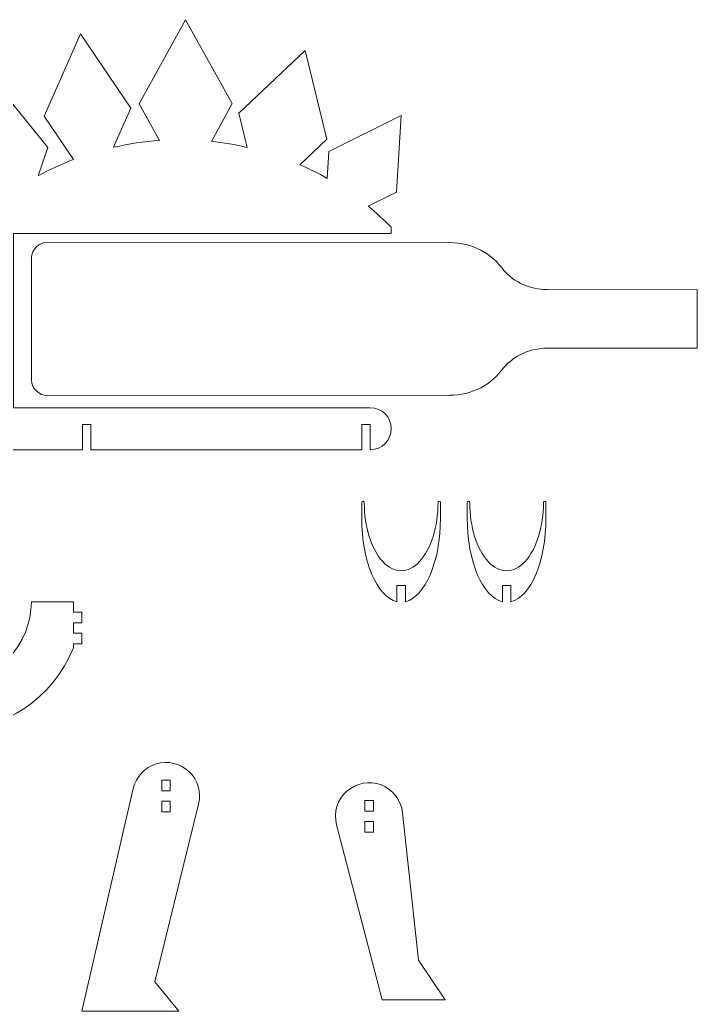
# Model space of a CAD drawing. Header units: centimetres. Extents: x -34 to 236, y -37 to 15.
# Drawn here: x 203.33 to 235.59, y -36.53 to 10.69 of the extents above; entities that cross this region are included whole.
import ezdxf

# ---------------------------------------------------------------- set-up
doc = ezdxf.new("R2010")
doc.units = ezdxf.units.CM
doc.header["$MEASUREMENT"] = 0
doc.layers.add('layer 1', color=7, linetype='Continuous')

msp = doc.modelspace()

# ---------------------------------------------------------------- linework, layer by layer
at = {"layer": 'layer 1', "color": 114, "lineweight": 5}
for points, knots in [([(220.02528, -7.78406), (220.57756, -7.78406), (221.02527, -8.23178), (221.02527, -8.78406), (221.02527, -8.78406), (221.02527, -9.33634), (220.57756, -9.78406), (220.02527, -9.78406), (220.02527, -9.78406), (220.02527, -9.78406), (220.02527, -8.58406), (220.02527, -8.58406), (220.02527, -8.58406), (220.02527, -8.58406), (219.72047, -8.58406), (219.72047, -8.58406), (219.72047, -8.58406), (219.72047, -8.58406), (219.62527, -8.58406), (219.62527, -8.58406), (219.62527, -8.58406), (219.62527, -8.58406), (219.62527, -9.78406), (219.62527, -9.78406), (219.62527, -9.78406), (219.62527, -9.78406), (206.72047, -9.78406), (206.72047, -9.78406), (206.72047, -9.78406), (206.72047, -9.78406), (206.72047, -8.58406), (206.72047, -8.58406), (206.72047, -8.58406), (206.72047, -8.58406), (206.41567, -8.58406), (206.41567, -8.58406), (206.41567, -8.58406), (206.41567, -8.58406), (206.32047, -8.58406), (206.32047, -8.58406), (206.32047, -8.58406), (206.32047, -8.58406), (206.32047, -9.78406), (206.32047, -9.78406), (206.32047, -9.78406), (206.32047, -9.78406), (195.52528, -9.78406), (195.52528, -9.78406), (195.52528, -9.78406), (190.85834, -9.78406), (186.30699, -8.33218), (182.50215, -5.62968), (182.50215, -5.62968), (182.39688, -5.5549), (182.36087, -5.41511), (182.41691, -5.29878), (182.41691, -5.29878), (182.47296, -5.18246), (182.60472, -5.1235), (182.72881, -5.15922), (182.72881, -5.15922), (183.49338, -5.37936), (184.27248, -5.54525), (185.06032, -5.6557), (185.06032, -5.6557), (185.06032, -5.6557), (185.06032, -6.46878), (185.06032, -6.46878), (185.06032, -6.46878), (185.06032, -6.46878), (185.15552, -6.46878), (185.15552, -6.46878), (185.15552, -6.46878), (185.15552, -6.46878), (185.46032, -6.46878), (185.46032, -6.46878), (185.46032, -6.46878), (185.46032, -6.46878), (185.46032, -5.70693), (185.46032, -5.70693), (185.46032, -5.70693), (185.72637, -5.73777), (185.99311, -5.7623), (186.26032, -5.78048), (186.26032, -5.78048), (186.26032, -5.78048), (186.26032, -6.58048), (186.26032, -6.58048), (186.26032, -6.58048), (186.26032, -6.58048), (186.56512, -6.58048), (186.56512, -6.58048), (186.56512, -6.58048), (186.56512, -6.58048), (186.66032, -6.58048), (186.66032, -6.58048), (186.66032, -6.58048), (186.66032, -6.58048), (186.66032, -5.80272), (186.66032, -5.80272), (186.66032, -5.80272), (190.26244, -5.96221), (193.82225, -4.96652), (196.81952, -2.95926), (196.81952, -2.95926), (196.81952, -2.95926), (195.7682, -2.20207), (195.7682, -2.20207), (195.7682, -2.20207), (195.7682, -2.20207), (195.98028, 1.10536), (195.98028, 1.10536), (195.98028, 1.10536), (195.98028, 1.10536), (198.66959, -0.83156), (198.66959, -0.83156), (198.66959, -0.83156), (198.66959, -0.83156), (198.62242, -1.56728), (198.62242, -1.56728), (198.62242, -1.56728), (199.03936, -1.19799), (199.4378, -0.80833), (199.81629, -0.39972), (199.81629, -0.39972), (199.81629, -0.39972), (198.33249, 0.71614), (198.33249, 0.71614), (198.33249, 0.71614), (198.33249, 0.71614), (198.64656, 4.41706), (198.64656, 4.41706), (198.64656, 4.41706), (198.64656, 4.41706), (201.61503, 2.18467), (201.61503, 2.18467), (201.61503, 2.18467), (201.61503, 2.18467), (201.54839, 1.39938), (201.54839, 1.39938), (201.54839, 1.39938), (201.87353, 1.68792), (202.21175, 1.96138), (202.56197, 2.21889), (202.56197, 2.21889), (202.56197, 2.21889), (201.12852, 3.98087), (201.12852, 3.98087), (201.12852, 3.98087), (201.12852, 3.98087), (202.32403, 7.49742), (202.32403, 7.49742), (202.32403, 7.49742), (202.32403, 7.49742), (204.668, 4.61624), (204.668, 4.61624), (204.668, 4.61624), (204.668, 4.61624), (204.20802, 3.26323), (204.20802, 3.26323), (204.20802, 3.26323), (204.75044, 3.55723), (205.31143, 3.81558), (205.88744, 4.03664), (205.88744, 4.03664), (205.88744, 4.03664), (204.48717, 6.10251), (204.48717, 6.10251), (204.48717, 6.10251), (204.48717, 6.10251), (206.21499, 10.0244), (206.21499, 10.0244), (206.21499, 10.0244), (206.21499, 10.0244), (208.61954, 6.4769), (208.61954, 6.4769), (208.61954, 6.4769), (208.61954, 6.4769), (207.80159, 4.62028), (207.80159, 4.62028), (207.80159, 4.62028), (208.52143, 4.78538), (209.25305, 4.8941), (209.9898, 4.94544), (209.9898, 4.94544), (209.9898, 4.94544), (209.01996, 6.685), (209.01996, 6.685), (209.01996, 6.685), (209.01996, 6.685), (211.21981, 10.69222), (211.21981, 10.69222), (211.21981, 10.69222), (211.21981, 10.69222), (213.44585, 6.69948), (213.44585, 6.69948), (213.44585, 6.69948), (213.44585, 6.69948), (212.45924, 4.90229), (212.45924, 4.90229), (212.45924, 4.90229), (213.03383, 4.84202), (213.6042, 4.74675), (214.16719, 4.61702), (214.16719, 4.61702), (214.16719, 4.61702), (213.76827, 6.239), (213.76827, 6.239), (213.76827, 6.239), (213.76827, 6.239), (216.91604, 9.22341), (216.91604, 9.22341), (216.91604, 9.22341), (216.91604, 9.22341), (217.95198, 5.01129), (217.95198, 5.01129), (217.95198, 5.01129), (217.95198, 5.01129), (216.66526, 3.79134), (216.66526, 3.79134), (216.66526, 3.79134), (217.10998, 3.59701), (217.54445, 3.38002), (217.96696, 3.14123), (217.96696, 3.14123), (217.96696, 3.14123), (218.04544, 4.41753), (218.04544, 4.41753), (218.04544, 4.41753), (218.04544, 4.41753), (221.49306, 6.13505), (221.49306, 6.13505), (221.49306, 6.13505), (221.49306, 6.13505), (221.26887, 2.48901), (221.26887, 2.48901), (221.26887, 2.48901), (221.26887, 2.48901), (219.91593, 1.81501), (219.91593, 1.81501), (219.91593, 1.81501), (220.30296, 1.50166), (220.67326, 1.16818), (221.02527, 0.81594), (221.02527, 0.81594), (221.02527, 0.81594), (221.02527, 0.51594), (221.02527, 0.51594), (221.02527, 0.51594), (221.02527, 0.51594), (203.02528, 0.51594), (203.02528, 0.51594), (203.02528, 0.51594), (203.02528, 0.51594), (203.02528, -7.78406), (203.02528, -7.78406), (203.02528, -7.78406), (203.02528, -7.78406), (220.02528, -7.78406), (220.02528, -7.78406)], [0, 0, 0, 0, 0.01538462, 0.01538462, 0.01538462, 0.01538462, 0.03076923, 0.03076923, 0.03076923, 0.03076923, 0.04615385, 0.04615385, 0.04615385, 0.04615385, 0.06153846, 0.06153846, 0.06153846, 0.06153846, 0.07692308, 0.07692308, 0.07692308, 0.07692308, 0.09230769, 0.09230769, 0.09230769, 0.09230769, 0.10769231, 0.10769231, 0.10769231, 0.10769231, 0.12307692, 0.12307692, 0.12307692, 0.12307692, 0.13846154, 0.13846154, 0.13846154, 0.13846154, 0.15384615, 0.15384615, 0.15384615, 0.15384615, 0.16923077, 0.16923077, 0.16923077, 0.16923077, 0.18461538, 0.18461538, 0.18461538, 0.18461538, 0.2, 0.2, 0.2, 0.2, 0.21538462, 0.21538462, 0.21538462, 0.21538462, 0.23076923, 0.23076923, 0.23076923, 0.23076923, 0.24615385, 0.24615385, 0.24615385, 0.24615385, 0.26153846, 0.26153846, 0.26153846, 0.26153846, 0.27692308, 0.27692308, 0.27692308, 0.27692308, 0.29230769, 0.29230769, 0.29230769, 0.29230769, 0.30769231, 0.30769231, 0.30769231, 0.30769231, 0.32307692, 0.32307692, 0.32307692, 0.32307692, 0.33846154, 0.33846154, 0.33846154, 0.33846154, 0.35384615, 0.35384615, 0.35384615, 0.35384615, 0.36923077, 0.36923077, 0.36923077, 0.36923077, 0.38461538, 0.38461538, 0.38461538, 0.38461538, 0.4, 0.4, 0.4, 0.4, 0.41538462, 0.41538462, 0.41538462, 0.41538462, 0.43076923, 0.43076923, 0.43076923, 0.43076923, 0.44615385, 0.44615385, 0.44615385, 0.44615385, 0.46153846, 0.46153846, 0.46153846, 0.46153846, 0.47692308, 0.47692308, 0.47692308, 0.47692308, 0.49230769, 0.49230769, 0.49230769, 0.49230769, 0.50769231, 0.50769231, 0.50769231, 0.50769231, 0.52307692, 0.52307692, 0.52307692, 0.52307692, 0.53846154, 0.53846154, 0.53846154, 0.53846154, 0.55384615, 0.55384615, 0.55384615, 0.55384615, 0.56923077, 0.56923077, 0.56923077, 0.56923077, 0.58461538, 0.58461538, 0.58461538, 0.58461538, 0.6, 0.6, 0.6, 0.6, 0.61538462, 0.61538462, 0.61538462, 0.61538462, 0.63076923, 0.63076923, 0.63076923, 0.63076923, 0.64615385, 0.64615385, 0.64615385, 0.64615385, 0.66153846, 0.66153846, 0.66153846, 0.66153846, 0.67692308, 0.67692308, 0.67692308, 0.67692308, 0.69230769, 0.69230769, 0.69230769, 0.69230769, 0.70769231, 0.70769231, 0.70769231, 0.70769231, 0.72307692, 0.72307692, 0.72307692, 0.72307692, 0.73846154, 0.73846154, 0.73846154, 0.73846154, 0.75384615, 0.75384615, 0.75384615, 0.75384615, 0.76923077, 0.76923077, 0.76923077, 0.76923077, 0.78461538, 0.78461538, 0.78461538, 0.78461538, 0.8, 0.8, 0.8, 0.8, 0.81538462, 0.81538462, 0.81538462, 0.81538462, 0.83076923, 0.83076923, 0.83076923, 0.83076923, 0.84615385, 0.84615385, 0.84615385, 0.84615385, 0.86153846, 0.86153846, 0.86153846, 0.86153846, 0.87692308, 0.87692308, 0.87692308, 0.87692308, 0.89230769, 0.89230769, 0.89230769, 0.89230769, 0.90769231, 0.90769231, 0.90769231, 0.90769231, 0.92307692, 0.92307692, 0.92307692, 0.92307692, 0.93846154, 0.93846154, 0.93846154, 0.93846154, 0.95384615, 0.95384615, 0.95384615, 0.95384615, 0.96923077, 0.96923077, 0.96923077, 0.96923077, 0.98461538, 0.98461538, 0.98461538, 0.98461538, 1, 1, 1, 1]), ([(219.73677, -12.29881), (219.73677, -13.45992), (220.07152, -14.53283), (220.61492, -15.11339), (220.61492, -15.11339), (221.15831, -15.69394), (221.82781, -15.69394), (222.3712, -15.11339), (222.3712, -15.11339), (222.9146, -14.53283), (223.24935, -13.45992), (223.24935, -12.29881), (223.24935, -12.29881), (223.24935, -12.2776), (223.26066, -12.258), (223.27903, -12.2474), (223.27903, -12.2474), (223.29739, -12.2368), (223.32002, -12.2368), (223.33838, -12.2474), (223.33838, -12.2474), (223.35675, -12.258), (223.36806, -12.2776), (223.36806, -12.29881), (223.36806, -12.29881), (223.36806, -12.29881), (223.36806, -13.04881), (223.36806, -13.04881), (223.36806, -13.04881), (223.36806, -15.09778), (222.64299, -16.80933), (221.69306, -17.02595), (221.69306, -17.02595), (221.69306, -17.02595), (221.69306, -16.24881), (221.69306, -16.24881), (221.69306, -16.24881), (221.69306, -16.24881), (221.64546, -16.24881), (221.64546, -16.24881), (221.64546, -16.24881), (221.64546, -16.24881), (221.34066, -16.24881), (221.34066, -16.24881), (221.34066, -16.24881), (221.34066, -16.24881), (221.29306, -16.24881), (221.29306, -16.24881), (221.29306, -16.24881), (221.29306, -16.24881), (221.29306, -17.02595), (221.29306, -17.02595), (221.29306, -17.02595), (220.34313, -16.80933), (219.61806, -15.09778), (219.61806, -13.04881), (219.61806, -13.04881), (219.61806, -13.04881), (219.61806, -12.29881), (219.61806, -12.29881), (219.61806, -12.29881), (219.61806, -12.2776), (219.62937, -12.258), (219.64774, -12.2474), (219.64774, -12.2474), (219.6661, -12.2368), (219.68873, -12.2368), (219.70709, -12.2474), (219.70709, -12.2474), (219.72546, -12.258), (219.73677, -12.2776), (219.73677, -12.29881)], [0, 0, 0, 0, 0.05555556, 0.05555556, 0.05555556, 0.05555556, 0.11111111, 0.11111111, 0.11111111, 0.11111111, 0.16666667, 0.16666667, 0.16666667, 0.16666667, 0.22222222, 0.22222222, 0.22222222, 0.22222222, 0.27777778, 0.27777778, 0.27777778, 0.27777778, 0.33333333, 0.33333333, 0.33333333, 0.33333333, 0.38888889, 0.38888889, 0.38888889, 0.38888889, 0.44444444, 0.44444444, 0.44444444, 0.44444444, 0.5, 0.5, 0.5, 0.5, 0.55555556, 0.55555556, 0.55555556, 0.55555556, 0.61111111, 0.61111111, 0.61111111, 0.61111111, 0.66666667, 0.66666667, 0.66666667, 0.66666667, 0.72222222, 0.72222222, 0.72222222, 0.72222222, 0.77777778, 0.77777778, 0.77777778, 0.77777778, 0.83333333, 0.83333333, 0.83333333, 0.83333333, 0.88888889, 0.88888889, 0.88888889, 0.88888889, 0.94444444, 0.94444444, 0.94444444, 0.94444444, 1, 1, 1, 1]), ([(224.75893, -12.29881), (224.75893, -13.45992), (225.09368, -14.53283), (225.63708, -15.11339), (225.63708, -15.11339), (226.18047, -15.69394), (226.84997, -15.69394), (227.39336, -15.11339), (227.39336, -15.11339), (227.93676, -14.53283), (228.27151, -13.45992), (228.27151, -12.29881), (228.27151, -12.29881), (228.27151, -12.2776), (228.28282, -12.258), (228.30119, -12.2474), (228.30119, -12.2474), (228.31955, -12.2368), (228.34218, -12.2368), (228.36054, -12.2474), (228.36054, -12.2474), (228.37891, -12.258), (228.39022, -12.2776), (228.39022, -12.29881), (228.39022, -12.29881), (228.39022, -12.29881), (228.39022, -13.04881), (228.39022, -13.04881), (228.39022, -13.04881), (228.39022, -15.09778), (227.66515, -16.80933), (226.71522, -17.02595), (226.71522, -17.02595), (226.71522, -17.02595), (226.71522, -16.24881), (226.71522, -16.24881), (226.71522, -16.24881), (226.71522, -16.24881), (226.66762, -16.24881), (226.66762, -16.24881), (226.66762, -16.24881), (226.66762, -16.24881), (226.36282, -16.24881), (226.36282, -16.24881), (226.36282, -16.24881), (226.36282, -16.24881), (226.31522, -16.24881), (226.31522, -16.24881), (226.31522, -16.24881), (226.31522, -16.24881), (226.31522, -17.02595), (226.31522, -17.02595), (226.31522, -17.02595), (225.36529, -16.80933), (224.64022, -15.09778), (224.64022, -13.04881), (224.64022, -13.04881), (224.64022, -13.04881), (224.64022, -12.29881), (224.64022, -12.29881), (224.64022, -12.29881), (224.64022, -12.2776), (224.65153, -12.258), (224.6699, -12.2474), (224.6699, -12.2474), (224.68826, -12.2368), (224.71089, -12.2368), (224.72925, -12.2474), (224.72925, -12.2474), (224.74762, -12.258), (224.75893, -12.2776), (224.75893, -12.29881)], [0, 0, 0, 0, 0.05555556, 0.05555556, 0.05555556, 0.05555556, 0.11111111, 0.11111111, 0.11111111, 0.11111111, 0.16666667, 0.16666667, 0.16666667, 0.16666667, 0.22222222, 0.22222222, 0.22222222, 0.22222222, 0.27777778, 0.27777778, 0.27777778, 0.27777778, 0.33333333, 0.33333333, 0.33333333, 0.33333333, 0.38888889, 0.38888889, 0.38888889, 0.38888889, 0.44444444, 0.44444444, 0.44444444, 0.44444444, 0.5, 0.5, 0.5, 0.5, 0.55555556, 0.55555556, 0.55555556, 0.55555556, 0.61111111, 0.61111111, 0.61111111, 0.61111111, 0.66666667, 0.66666667, 0.66666667, 0.66666667, 0.72222222, 0.72222222, 0.72222222, 0.72222222, 0.77777778, 0.77777778, 0.77777778, 0.77777778, 0.83333333, 0.83333333, 0.83333333, 0.83333333, 0.88888889, 0.88888889, 0.88888889, 0.88888889, 0.94444444, 0.94444444, 0.94444444, 0.94444444, 1, 1, 1, 1]), ([(203.88246, -17.02595), (203.88246, -17.02595), (205.88246, -17.02595), (205.88246, -17.02595), (205.88246, -17.02595), (205.88246, -17.02595), (205.88246, -17.52595), (205.88246, -17.52595), (205.88246, -17.52595), (205.88246, -17.52595), (206.21246, -17.52595), (206.21246, -17.52595), (206.21246, -17.52595), (206.21246, -17.52595), (206.28246, -17.52595), (206.28246, -17.52595), (206.28246, -17.52595), (206.28246, -17.52595), (206.28246, -18.02595), (206.28246, -18.02595), (206.28246, -18.02595), (206.28246, -18.02595), (206.21246, -18.02595), (206.21246, -18.02595), (206.21246, -18.02595), (206.21246, -18.02595), (205.88246, -18.02595), (205.88246, -18.02595), (205.88246, -18.02595), (205.88246, -18.02595), (205.88246, -18.52595), (205.88246, -18.52595), (205.88246, -18.52595), (205.88246, -18.52595), (206.21246, -18.52595), (206.21246, -18.52595), (206.21246, -18.52595), (206.21246, -18.52595), (206.28246, -18.52595), (206.28246, -18.52595), (206.28246, -18.52595), (206.28246, -18.52595), (206.28246, -19.02595), (206.28246, -19.02595), (206.28246, -19.02595), (206.28246, -19.02595), (206.21246, -19.02595), (206.21246, -19.02595), (206.21246, -19.02595), (206.21246, -19.02595), (205.88246, -19.02595), (205.88246, -19.02595), (205.88246, -19.02595), (205.88246, -19.02595), (205.88246, -19.22595), (205.88246, -19.22595), (205.88246, -19.22595), (204.92308, -21.61521), (202.60714, -23.18093), (200.03246, -23.18093), (200.03246, -23.18093), (197.45778, -23.18093), (195.14184, -21.61521), (194.18246, -19.22595), (194.18246, -19.22595), (194.18246, -19.22595), (194.18246, -19.02595), (194.18246, -19.02595), (194.18246, -19.02595), (194.18246, -19.02595), (193.85246, -19.02595), (193.85246, -19.02595), (193.85246, -19.02595), (193.85246, -19.02595), (193.78246, -19.02595), (193.78246, -19.02595), (193.78246, -19.02595), (193.78246, -19.02595), (193.78246, -18.52595), (193.78246, -18.52595), (193.78246, -18.52595), (193.78246, -18.52595), (193.85246, -18.52595), (193.85246, -18.52595), (193.85246, -18.52595), (193.85246, -18.52595), (194.18246, -18.52595), (194.18246, -18.52595), (194.18246, -18.52595), (194.18246, -18.52595), (194.18246, -18.02595), (194.18246, -18.02595), (194.18246, -18.02595), (194.18246, -18.02595), (193.85246, -18.02595), (193.85246, -18.02595), (193.85246, -18.02595), (193.85246, -18.02595), (193.78246, -18.02595), (193.78246, -18.02595), (193.78246, -18.02595), (193.78246, -18.02595), (193.78246, -17.52595), (193.78246, -17.52595), (193.78246, -17.52595), (193.78246, -17.52595), (193.85246, -17.52595), (193.85246, -17.52595), (193.85246, -17.52595), (193.85246, -17.52595), (194.18246, -17.52595), (194.18246, -17.52595), (194.18246, -17.52595), (194.18246, -17.52595), (194.18246, -17.02595), (194.18246, -17.02595), (194.18246, -17.02595), (194.18246, -17.02595), (196.18246, -17.02595), (196.18246, -17.02595), (196.18246, -17.02595), (196.18246, -19.07702), (197.78968, -20.76462), (199.83246, -20.87046), (199.83246, -20.87046), (199.83246, -20.87046), (199.83246, -21.87293), (199.83246, -21.87293), (199.83246, -21.87293), (199.83246, -21.87293), (199.88006, -21.87293), (199.88006, -21.87293), (199.88006, -21.87293), (199.88006, -21.87293), (200.18486, -21.87293), (200.18486, -21.87293), (200.18486, -21.87293), (200.18486, -21.87293), (200.23246, -21.87293), (200.23246, -21.87293), (200.23246, -21.87293), (200.23246, -21.87293), (200.23246, -20.87046), (200.23246, -20.87046), (200.23246, -20.87046), (202.27523, -20.76462), (203.88245, -19.07703), (203.88246, -17.02595)], [0, 0, 0, 0, 0.02702703, 0.02702703, 0.02702703, 0.02702703, 0.05405405, 0.05405405, 0.05405405, 0.05405405, 0.08108108, 0.08108108, 0.08108108, 0.08108108, 0.10810811, 0.10810811, 0.10810811, 0.10810811, 0.13513514, 0.13513514, 0.13513514, 0.13513514, 0.16216216, 0.16216216, 0.16216216, 0.16216216, 0.18918919, 0.18918919, 0.18918919, 0.18918919, 0.21621622, 0.21621622, 0.21621622, 0.21621622, 0.24324324, 0.24324324, 0.24324324, 0.24324324, 0.27027027, 0.27027027, 0.27027027, 0.27027027, 0.2972973, 0.2972973, 0.2972973, 0.2972973, 0.32432432, 0.32432432, 0.32432432, 0.32432432, 0.35135135, 0.35135135, 0.35135135, 0.35135135, 0.37837838, 0.37837838, 0.37837838, 0.37837838, 0.40540541, 0.40540541, 0.40540541, 0.40540541, 0.43243243, 0.43243243, 0.43243243, 0.43243243, 0.45945946, 0.45945946, 0.45945946, 0.45945946, 0.48648649, 0.48648649, 0.48648649, 0.48648649, 0.51351351, 0.51351351, 0.51351351, 0.51351351, 0.54054054, 0.54054054, 0.54054054, 0.54054054, 0.56756757, 0.56756757, 0.56756757, 0.56756757, 0.59459459, 0.59459459, 0.59459459, 0.59459459, 0.62162162, 0.62162162, 0.62162162, 0.62162162, 0.64864865, 0.64864865, 0.64864865, 0.64864865, 0.67567568, 0.67567568, 0.67567568, 0.67567568, 0.7027027, 0.7027027, 0.7027027, 0.7027027, 0.72972973, 0.72972973, 0.72972973, 0.72972973, 0.75675676, 0.75675676, 0.75675676, 0.75675676, 0.78378378, 0.78378378, 0.78378378, 0.78378378, 0.81081081, 0.81081081, 0.81081081, 0.81081081, 0.83783784, 0.83783784, 0.83783784, 0.83783784, 0.86486486, 0.86486486, 0.86486486, 0.86486486, 0.89189189, 0.89189189, 0.89189189, 0.89189189, 0.91891892, 0.91891892, 0.91891892, 0.91891892, 0.94594595, 0.94594595, 0.94594595, 0.94594595, 0.97297297, 0.97297297, 0.97297297, 0.97297297, 1, 1, 1, 1]), ([(208.73292, -25.92215), (208.73292, -25.92215), (206.28246, -36.53221), (206.28246, -36.53221), (206.28246, -36.53221), (206.28246, -36.53221), (210.90801, -36.53221), (210.90801, -36.53221), (210.90801, -36.53221), (210.90801, -36.53221), (209.75618, -35.12967), (209.75618, -35.12967), (209.75618, -35.12967), (209.75618, -35.12967), (211.84526, -26.66561), (211.84526, -26.66561), (211.84526, -26.66561), (211.98292, -26.10787), (211.811, -25.51913), (211.39482, -25.12311), (211.39482, -25.12311), (210.97865, -24.7271), (210.3821, -24.5846), (209.83187, -24.74976), (209.83187, -24.74976), (209.28164, -24.91493), (208.8622, -25.3624), (208.73292, -25.92215)], [0, 0, 0, 0, 0.14285714, 0.14285714, 0.14285714, 0.14285714, 0.28571429, 0.28571429, 0.28571429, 0.28571429, 0.42857143, 0.42857143, 0.42857143, 0.42857143, 0.57142857, 0.57142857, 0.57142857, 0.57142857, 0.71428571, 0.71428571, 0.71428571, 0.71428571, 0.85714286, 0.85714286, 0.85714286, 0.85714286, 1, 1, 1, 1]), ([(210.49185, -25.53221), (210.49185, -25.53221), (210.09191, -25.53221), (210.09191, -25.53221), (210.09191, -25.53221), (210.09191, -25.53221), (210.09191, -26.03221), (210.09191, -26.03221), (210.09191, -26.03221), (210.09191, -26.03221), (210.49185, -26.03221), (210.49185, -26.03221), (210.49185, -26.03221), (210.49185, -26.03221), (210.49185, -25.53221), (210.49185, -25.53221)], [0, 0, 0, 0, 0.25, 0.25, 0.25, 0.25, 0.5, 0.5, 0.5, 0.5, 0.75, 0.75, 0.75, 0.75, 1, 1, 1, 1]), ([(220.58819, -35.99907), (220.58819, -35.99907), (223.58818, -35.99907), (223.58818, -35.99907), (223.58818, -35.99907), (223.58818, -35.99907), (222.32164, -34.10895), (222.32164, -34.10895), (222.32164, -34.10895), (222.32164, -34.10895), (221.56034, -27.07688), (221.56034, -27.07688), (221.56034, -27.07688), (221.49581, -26.4808), (221.10343, -25.97082), (220.54381, -25.75566), (220.54381, -25.75566), (219.98418, -25.5405), (219.35122, -25.65628), (218.90399, -26.05562), (218.90399, -26.05562), (218.45676, -26.45495), (218.27033, -27.07081), (218.42099, -27.65114), (218.42099, -27.65114), (218.42099, -27.65114), (220.58819, -35.99907), (220.58819, -35.99907)], [0, 0, 0, 0, 0.14285714, 0.14285714, 0.14285714, 0.14285714, 0.28571429, 0.28571429, 0.28571429, 0.28571429, 0.42857143, 0.42857143, 0.42857143, 0.42857143, 0.57142857, 0.57142857, 0.57142857, 0.57142857, 0.71428571, 0.71428571, 0.71428571, 0.71428571, 0.85714286, 0.85714286, 0.85714286, 0.85714286, 1, 1, 1, 1]), ([(210.49188, -26.53221), (210.49188, -26.53221), (210.09188, -26.53221), (210.09188, -26.53221), (210.09188, -26.53221), (210.09188, -26.53221), (210.09188, -27.03221), (210.09188, -27.03221), (210.09188, -27.03221), (210.09188, -27.03221), (210.49188, -27.03221), (210.49188, -27.03221), (210.49188, -27.03221), (210.49188, -27.03221), (210.49188, -26.53221), (210.49188, -26.53221)], [0, 0, 0, 0, 0.25, 0.25, 0.25, 0.25, 0.5, 0.5, 0.5, 0.5, 0.75, 0.75, 0.75, 0.75, 1, 1, 1, 1]), ([(220.16962, -26.49909), (220.16962, -26.49909), (219.76968, -26.49909), (219.76968, -26.49909), (219.76968, -26.49909), (219.76968, -26.49909), (219.76968, -26.99909), (219.76968, -26.99909), (219.76968, -26.99909), (219.76968, -26.99909), (220.16962, -26.99909), (220.16962, -26.99909), (220.16962, -26.99909), (220.16962, -26.99909), (220.16962, -26.49909), (220.16962, -26.49909)], [0, 0, 0, 0, 0.25, 0.25, 0.25, 0.25, 0.5, 0.5, 0.5, 0.5, 0.75, 0.75, 0.75, 0.75, 1, 1, 1, 1]), ([(220.16965, -27.49909), (220.16965, -27.49909), (219.76965, -27.49909), (219.76965, -27.49909), (219.76965, -27.49909), (219.76965, -27.49909), (219.76965, -27.99909), (219.76965, -27.99909), (219.76965, -27.99909), (219.76965, -27.99909), (220.16965, -27.99909), (220.16965, -27.99909), (220.16965, -27.99909), (220.16965, -27.99909), (220.16965, -27.49909), (220.16965, -27.49909)], [0, 0, 0, 0, 0.25, 0.25, 0.25, 0.25, 0.5, 0.5, 0.5, 0.5, 0.75, 0.75, 0.75, 0.75, 1, 1, 1, 1])]:
    msp.add_open_spline(points, degree=3, knots=knots, dxfattribs=at)
at = {"layer": 'layer 1', "color": 235, "lineweight": 5}
msp.add_open_spline([(203.8953, -3.55642), (203.8953, -3.55642), (203.89252, -0.65053), (203.89252, -0.65053), (203.89252, -0.65053), (203.89289, -0.239), (204.23986, 0.09358), (204.66767, 0.09358), (204.66767, 0.09358), (204.66767, 0.09358), (223.79935, 0.08272), (223.79935, 0.08272), (223.79935, 0.08272), (224.87542, 0.08272), (225.8239, -0.44345), (226.37968, -1.2423), (226.37968, -1.2423), (226.37976, -1.24242), (226.37984, -1.24253), (226.37992, -1.24265), (226.37992, -1.24265), (226.87759, -1.80444), (227.61956, -2.16075), (228.44809, -2.16075), (228.44809, -2.16075), (228.44809, -2.16075), (235.59221, -2.16654), (235.59221, -2.16654), (235.59221, -2.16654), (235.59221, -2.16654), (235.59221, -3.55642), (235.59221, -3.55642), (235.59221, -3.55642), (235.59221, -3.55642), (235.59221, -4.9463), (235.59221, -4.9463), (235.59221, -4.9463), (235.59221, -4.9463), (228.44809, -4.9521), (228.44809, -4.9521), (228.44809, -4.9521), (227.61957, -4.9521), (226.87762, -5.30841), (226.37996, -5.87015), (226.37996, -5.87015), (226.37986, -5.87029), (226.37977, -5.87042), (226.37968, -5.87055), (226.37968, -5.87055), (225.8239, -6.6694), (224.87542, -7.19557), (223.79935, -7.19557), (223.79935, -7.19557), (223.79935, -7.19557), (204.66767, -7.20642), (204.66767, -7.20642), (204.66767, -7.20642), (204.23986, -7.20642), (203.89289, -6.87385), (203.89252, -6.46231), (203.89252, -6.46231), (203.89252, -6.46231), (203.8953, -3.55642), (203.8953, -3.55642)], degree=3, knots=[0, 0, 0, 0, 0.0625, 0.0625, 0.0625, 0.0625, 0.125, 0.125, 0.125, 0.125, 0.1875, 0.1875, 0.1875, 0.1875, 0.25, 0.25, 0.25, 0.25, 0.3125, 0.3125, 0.3125, 0.3125, 0.375, 0.375, 0.375, 0.375, 0.4375, 0.4375, 0.4375, 0.4375, 0.5, 0.5, 0.5, 0.5, 0.5625, 0.5625, 0.5625, 0.5625, 0.625, 0.625, 0.625, 0.625, 0.6875, 0.6875, 0.6875, 0.6875, 0.75, 0.75, 0.75, 0.75, 0.8125, 0.8125, 0.8125, 0.8125, 0.875, 0.875, 0.875, 0.875, 0.9375, 0.9375, 0.9375, 0.9375, 1, 1, 1, 1], dxfattribs=at)

doc.saveas('drawing.dxf')
